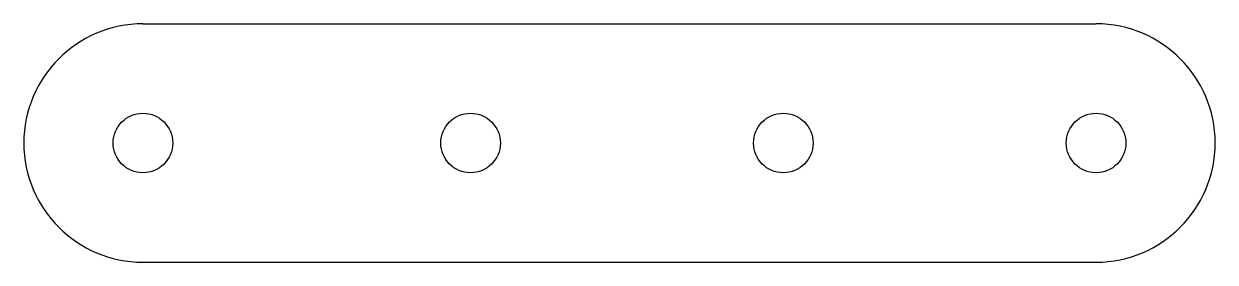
# Model space of a CAD drawing. Header units: inches. Extents: x 2 to 7, y 2 to 3.
import ezdxf

# ---------------------------------------------------------------- set-up
doc = ezdxf.new("R2010")
doc.units = ezdxf.units.IN
doc.header["$MEASUREMENT"] = 0
doc.layers.get('0').update_dxf_attribs({"linetype": 'CONTINUOUS'})

msp = doc.modelspace()

# ---------------------------------------------------------------- linework, layer by layer
for p, q in [((2.5, 3), (6.5, 3)), ((2.5, 2), (6.5, 2))]:
    msp.add_line(p, q)
for centre in [(2.5, 2.5), (3.875, 2.5), (5.1875, 2.5), (6.5, 2.5)]:
    msp.add_circle(centre, 0.125)
for centre, start, end in [((2.5, 2.5, 0.0625), 90, 270), ((6.5, 2.5, 0.0625), 270, 450)]:
    msp.add_arc(centre, 0.5, start, end)

doc.saveas('drawing.dxf')
